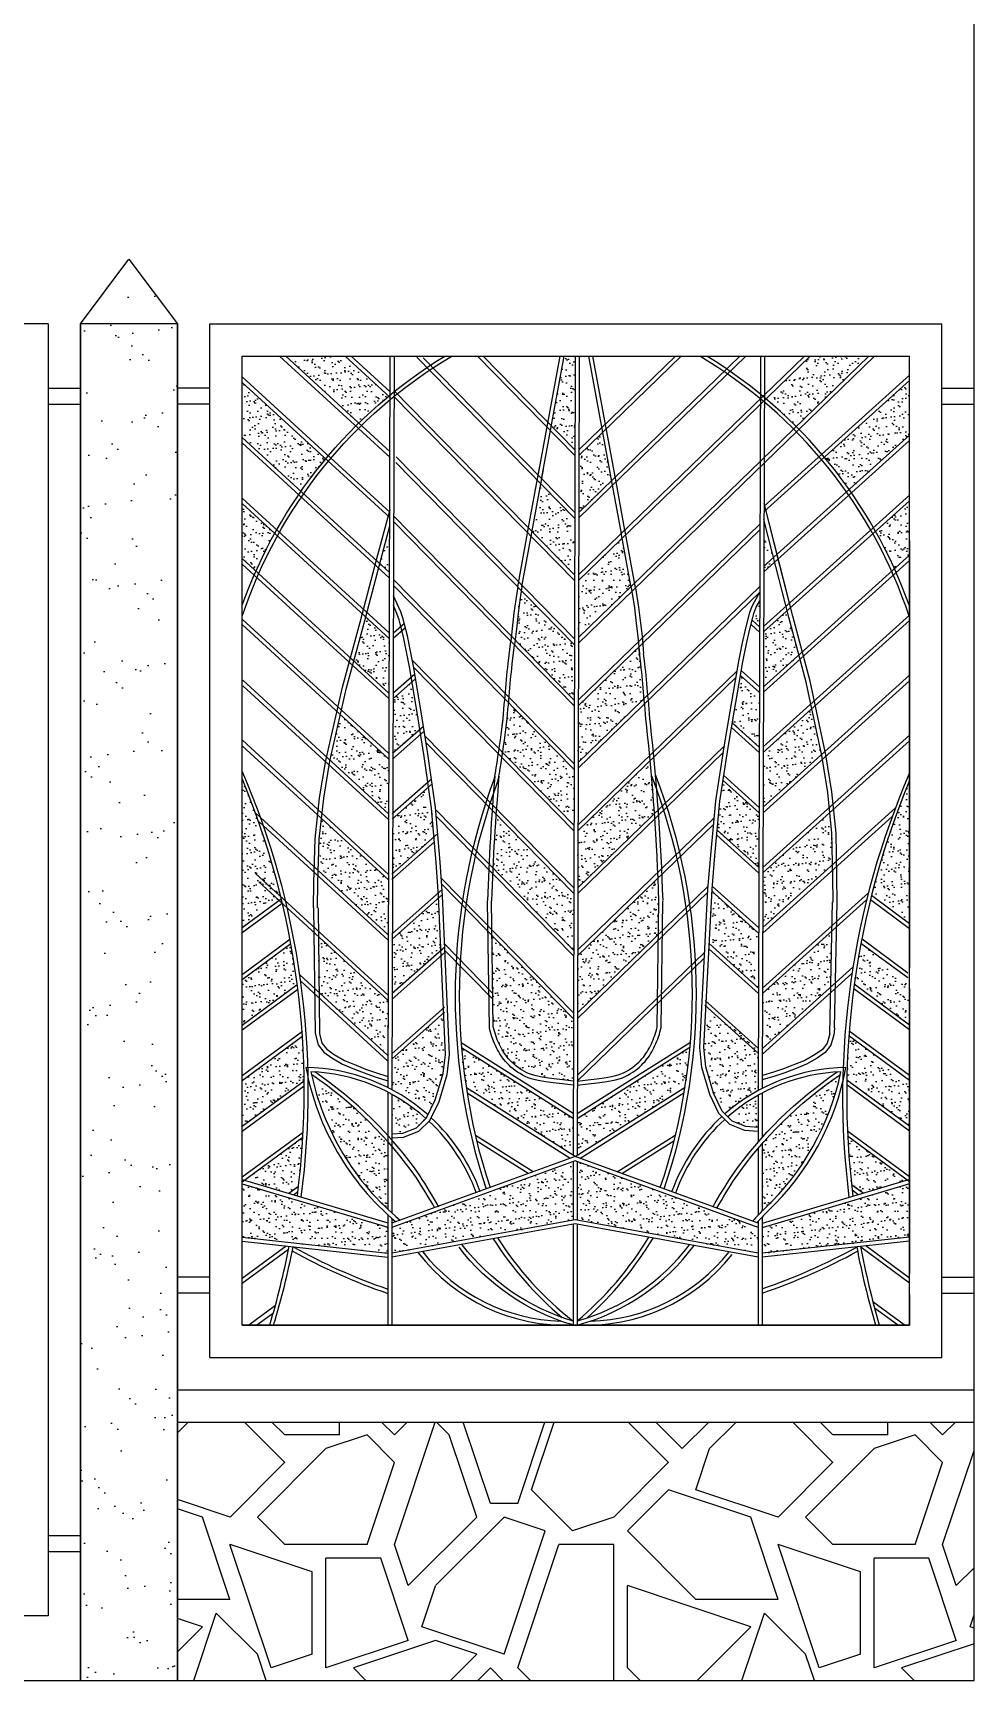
# Model space of a CAD drawing. Extents: x -6708 to 51378, y -17661 to 34250.
# Drawn here: x 31770 to 33227, y -11624 to -9072 of the extents above; entities that cross this region are included whole.
import ezdxf

# ---------------------------------------------------------------- set-up
doc = ezdxf.new("R2010")
doc.units = 0
doc.header["$LTSCALE"] = 5
doc.header["$MEASUREMENT"] = 0
doc.layers.get('0').update_dxf_attribs({"linetype": 'CONTINUOUS'})
for name, color, linetype in [('0-BCA', 33, 'CONTINUOUS'), ('0-HATCH', 8, 'CONTINUOUS'), ('0-TEXT', 7, 'CONTINUOUS'), ('4', 1, 'CONTINUOUS'), ('5', 5, 'CONTINUOUS')]:
    doc.layers.add(name, color=color, linetype=linetype)
pattern_1 = [(37.5, (0, -7085.172), (-0.6299336, 19.268238), [0, -15.2, 0, -17, 0, -16.25]), (7.5, (0, -7085.172), (17.697767, 28.22146), [0, -8.2, 0, -13.7, 0, -5.25]), (327.5, (-12.3, -7085.172), (31.141419, 0.0565905), [0, -5, 0, -18, 0, -23.5]), (317.5, (-12.3, -7085.172), (30.061266, 8.776756), [0, -2.5, 0, -11.8, 0, -13.5])]

msp = doc.modelspace()

# ---------------------------------------------------------------- hatches: boundary and pattern name
at = {"layer": '0-HATCH'}
h = msp.add_hatch(dxfattribs=at)
h.set_pattern_fill('AR-SAND', color=2, scale=50, style=0)
h.set_pattern_definition([(37.5, (5308.4, -7086.05), (-3.14967, 96.34119), [0, -76, 0, -85, 0, -81.25]), (7.5, (5308.4, -7086.05), (88.48884, 141.1073), [0, -41, 0, -68.5, 0, -26.25]), (327.5, (5246.9, -7086.05), (155.7071, 0.28295), [0, -25, 0, -90, 0, -117.5]), (317.5, (5246.9, -7086.05), (150.3063, 43.8838), [0, -12.5, 0, -59, 0, -67.5])])
h.paths.add_polyline_path([(31993.1, -9523.5), (31843.1, -9523.5), (31843.1, -11623.5), (31993.1, -11623.5)])
h.paths.add_polyline_path([(31918.1, -9423.5), (31843.1, -9523.5), (31993.1, -9523.5)])
h = msp.add_hatch(dxfattribs=at)
h.set_pattern_fill('GRAVEL', color=256, scale=600, angle=45, style=0)
h.set_pattern_definition([(45, (84.85, -7000.3), (6e-14, 848.528), [180, -420]), (45, (297, -6703.33), (6e-14, 848.528), [150, -450]), (45, (254.56, -6703.33), (6e-14, 848.528), [120, -480]), (45, (21.2, -6724.55), (6e-14, 848.528), [90, -90, 120, -300]), (45, (3e-14, -6703.33), (6e-14, 848.528), [120, -30, 150, -300]), (45, (-275.8, -6809.4), (6e-14, 848.528), [150, -450]), (45, (106.07, -6385.14), (6e-14, 848.528), [150, -450]), (135, (-84.85, -7000.3), (-848.528, 1e-13), [90, -510]), (135, (-339.4, -6618.5), (-848.528, 1e-13), [60, -540]), (135, (84.85, -7000.3), (-848.528, 1e-13), [90, -510]), (135, (-254.56, -6576.06), (-848.528, 1e-13), [30, -570]), (135, (-63.64, -6724.55), (-848.528, 1e-13), [90, -510]), (135, (127.3, -6830.6), (-848.528, 1e-13), [150, -450]), (135, (-127.3, -6491.2), (-848.528, 1e-13), [90, -510]), (135, (84.85, -6618.5), (-848.528, 1e-13), [120, -480]), (135, (106.07, -6597.27), (-848.528, 1e-13), [120, -480]), (135, (339.4, -6745.76), (-848.528, 1e-13), [60, -540]), (135, (339.4, -6618.5), (-848.528, 1e-13), [150, -450]), (90, (7e-15, -7000.3), (-424.264, 424.264), [254.558, -593.97]), (90, (21.2, -6936.7), (-424.264, 424.264), [127.279, -721.249]), (90, (-21.2, -6512.4), (-424.264, 424.264), [169.706, -678.823]), (90, (-42.43, -6491.2), (-424.264, 424.264), [127.279, -721.249]), (180, (-148.5, -6682.12), (-424.264, -424.264), [42.427, -806.102]), (180, (7e-15, -7000.3), (-424.264, -424.264), [84.853, -763.676]), (180, (3e-14, -6745.76), (-424.264, -424.264), [84.853, -763.676]), (180, (6e-14, -6533.63), (-424.264, -424.264), [84.853, -763.676]), (180, (42.43, -6321.5), (-424.264, -424.264), [127.279, -721.249]), (180, (63.64, -6342.7), (-424.264, -424.264), [84.853, -763.676]), (180, (6e-14, -6321.5), (-424.264, -424.264), [84.853, -763.676]), (180, (254.56, -6830.6), (-424.264, -424.264), [127.279, -721.249]), (71.56505, (127.28, -6448.78), (424.264, 424.264), [67.08, -1274.561]), (71.56505, (127.28, -6660.9), (424.264, 424.264), [67.08, -1274.561]), (71.56505, (-148.5, -6682.12), (424.264, 424.264), [134.16, -1207.481]), (71.56505, (-233.35, -6554.84), (424.264, 424.264), [134.16, -1207.481]), (71.56505, (-127.28, -6660.9), (424.264, 424.264), [134.16, -1207.481]), (71.56505, (42.43, -6321.5), (424.264, 424.264), [134.16, -1207.481]), (71.56505, (-148.5, -6936.68), (424.264, 424.264), [201.246, -1140.395]), (71.56505, (-169.7, -6915.47), (424.264, 424.264), [201.246, -1140.395]), (71.56505, (-339.4, -6745.76), (424.264, 424.264), [201.246, -1140.395]), (108.43495, (-106.07, -6554.84), (-424.264, 424.264), [67.08, -1274.561]), (108.43495, (106.07, -6385.14), (-424.264, 424.264), [67.08, -805.001, 134.16, -335.4]), (108.43495, (106.07, -6470), (-424.264, 424.264), [134.16, -1207.481]), (108.43495, (-190.92, -6682.12), (-424.264, 424.264), [134.16, -1207.481]), (108.43495, (-212.13, -6703.33), (-424.264, 424.264), [134.16, -1207.481]), (108.43495, (-106.07, -6512.42), (-424.264, 424.264), [201.246, -1140.395]), (161.56505, (-106.07, -6724.55), (-424.264, 424.264), [67.08, -1274.561]), (161.56505, (212.13, -6491.2), (-424.264, 424.264), [67.08, -1274.561]), (161.56505, (254.56, -6703.33), (-424.264, 424.264), [134.16, -1207.481]), (161.56505, (212.13, -6703.33), (-424.264, 424.264), [134.16, -1207.481]), (161.56505, (-42.43, -6363.92), (-424.264, 424.264), [134.16, -1207.481]), (161.56505, (-169.7, -6915.47), (-424.264, 424.264), [134.16, -1207.481]), (161.56505, (212.13, -6873.04), (-424.264, 424.264), [201.246, -1140.395]), (198.43495, (106.07, -6470), (-424.264, -424.264), [134.16, -1207.481]), (198.43495, (148.5, -6470), (-424.264, -424.264), [134.16, -1207.481]), (198.43495, (42.43, -7000.32), (-424.264, -424.264), [67.08, -1274.561]), (198.43495, (3e-14, -6703.33), (-424.264, -424.264), [67.08, -1274.561]), (198.43495, (-42.43, -6491.2), (-424.264, -424.264), [67.08, -1274.561])])
h.paths.add_polyline_path([(33226.5, -11222.6), (31993.4, -11222.6), (31993.4, -11622.6), (33226.5, -11622.6)])
at = {"layer": '0-TEXT'}
h = msp.add_hatch(dxfattribs=at)
h.set_pattern_fill('AR-SAND', color=11, scale=10, style=0)
h.set_pattern_definition(pattern_1)
h.paths.add_polyline_path([(32253.3, -9572.6), (32161, -9572.6), (32274, -9676.3, -0.021033), (32320.6, -9634.4)])
h = msp.add_hatch(dxfattribs=at)
h.set_pattern_fill('AR-SAND', color=11, scale=10, style=0)
h.set_pattern_definition(pattern_1)
h.paths.add_polyline_path([(32609, -9572.6), (32592.1, -9572.6), (32572.3, -9680.5), (32608.6, -9717.5)])
h = msp.add_hatch(dxfattribs=at)
h.set_pattern_fill('AR-SAND', color=11, scale=10, style=0)
h.set_pattern_definition(pattern_1)
h.paths.add_polyline_path([(32904.5, -9638.8, -0.021223), (32951.1, -9681.6), (33063.6, -9572.6), (32972.9, -9572.6)])
h = msp.add_hatch(dxfattribs=at)
h.set_pattern_fill('AR-SAND', color=11, scale=10, style=0)
h.set_pattern_definition(pattern_1)
h.paths.add_polyline_path([(32184.7, -9781.9, -0.021152), (32222.9, -9731.8), (32093.7, -9613.2), (32093.7, -9698.4)])
h = msp.add_hatch(dxfattribs=at)
h.set_pattern_fill('AR-SAND', color=11, scale=10, style=0)
h.set_pattern_definition(pattern_1)
h.paths.add_polyline_path([(32994.7, -9729.1, -0.021128), (33033.2, -9779), (33126.5, -9694.9), (33126.5, -9610.4)])
h = msp.add_hatch(dxfattribs=at)
h.set_pattern_fill('AR-SAND', color=11, scale=10, style=0)
h.set_pattern_definition(pattern_1)
h.paths.add_polyline_path([(32651.9, -9690.4), (32614.8, -9726.3), (32614.6, -9814.4), (32665.6, -9765)])
h = msp.add_hatch(dxfattribs=at)
h.set_pattern_fill('AR-SAND', color=11, scale=10, style=0)
h.set_pattern_definition(pattern_1)
h.paths.add_polyline_path([(32555.9, -9769.8), (32542.2, -9844), (32608.1, -9911.2), (32608.3, -9823.3)])
h = msp.add_hatch(dxfattribs=at)
h.set_pattern_fill('AR-SAND', color=11, scale=10, style=0)
h.set_pattern_definition(pattern_1)
h.paths.add_polyline_path([(33126.5, -9858.4), (33126.5, -9796.4), (33074, -9843.6, -0.021829), (33103.4, -9901.7), (33126.5, -9880.8)])
h = msp.add_hatch(dxfattribs=at)
h.set_pattern_fill('AR-SAND', color=11, scale=10, style=0)
h.set_pattern_definition(pattern_1)
h.paths.add_polyline_path([(32144, -9846.9), (32093.7, -9800.7), (32093.7, -9885.9), (32114.9, -9905.3, -0.021915)])
h = msp.add_hatch(dxfattribs=at)
h.set_pattern_fill('AR-SAND', color=11, scale=10, style=0)
h.set_pattern_definition(pattern_1)
h.paths.add_polyline_path([(32321.7, -9838.1), (32321.5, -9907.3), (32306.8, -9893.9), (32308.4, -9887.7)])
h = msp.add_hatch(dxfattribs=at)
h.set_pattern_fill('AR-SAND', color=11, scale=10, style=0)
h.set_pattern_definition(pattern_1)
h.paths.add_polyline_path([(32901.1, -9904.6), (32918.3, -9891.1), (32904.3, -9836.8), (32901.3, -9839.2)])
h = msp.add_hatch(dxfattribs=at)
h.set_pattern_fill('AR-SAND', color=11, scale=10, style=0)
h.set_pattern_definition(pattern_1)
h.paths.add_polyline_path([(32695.7, -9929), (32682, -9854.4), (32614.4, -9920), (32614.1, -10008.1)])
h = msp.add_hatch(dxfattribs=at)
h.set_pattern_fill('AR-SAND', color=11, scale=10, style=0)
h.set_pattern_definition(pattern_1)
h.paths.add_polyline_path([(32525.5, -9934.9), (32523.2, -9947.6), (32522.5, -9951.9), (32522, -9956.6), (32521.5, -9961.4), (32521, -9966.2), (32520.6, -9970.8), (32520.3, -9974.9), (32520.1, -9978.5), (32519.9, -9981.3), (32519.7, -9983.5), (32519.5, -9985.4), (32519.4, -9987.1), (32519.2, -9988.8), (32518.9, -9990.8), (32518.6, -9993.2), (32518.2, -9996.3), (32517.7, -10000.3), (32517, -10005.1), (32516.4, -10010.5), (32516.2, -10011.7), (32607.6, -10104.9), (32607.8, -10018.9)])
h = msp.add_hatch(dxfattribs=at)
h.set_pattern_fill('AR-SAND', color=11, scale=10, style=0)
h.set_pattern_definition(pattern_1)
h.paths.add_polyline_path([(32894.7, -9951.2), (32889.1, -9961.1), (32885.5, -9970.8), (32884, -9977.2), (32883, -9981.1), (32894.6, -9991.5)])
h = msp.add_hatch(dxfattribs=at)
h.set_pattern_fill('AR-SAND', color=11, scale=10, style=0)
h.set_pattern_definition(pattern_1)
h.paths.add_polyline_path([(32955.5, -10034.9), (32940, -9976.5), (32937.5, -9966.6), (32900.8, -9999.6), (32900.6, -10084.3)])
h = msp.add_hatch(dxfattribs=at)
h.set_pattern_fill('AR-SAND', color=11, scale=10, style=0)
h.set_pattern_definition(pattern_1)
h.paths.add_polyline_path([(32321.2, -10009.3), (32285, -9976.2), (32282.4, -9986), (32266.4, -10044.3), (32320.9, -10094.3)])
h = msp.add_hatch(dxfattribs=at)
h.set_pattern_fill('AR-SAND', color=11, scale=10, style=0)
h.set_pattern_definition(pattern_1)
h.paths.add_polyline_path([(32715.9, -10102.7), (32715.6, -10099.1), (32715.1, -10092.6), (32714.5, -10086.3), (32713.9, -10080.1), (32713.3, -10073.9), (32712.7, -10067.8), (32712.1, -10061.6), (32711.4, -10055.4), (32710.7, -10049.1), (32707.6, -10022.8), (32613.9, -10113.7), (32613.6, -10201.8)])
h = msp.add_hatch(dxfattribs=at)
h.set_pattern_fill('AR-SAND', color=11, scale=10, style=0)
h.set_pattern_definition(pattern_1)
h.paths.add_polyline_path([(32366, -10133.8), (32356.5, -10077.1), (32327.1, -10103), (32326.9, -10187.5), (32368.6, -10150.6)])
h = msp.add_hatch(dxfattribs=at)
h.set_pattern_fill('AR-SAND', color=11, scale=10, style=0)
h.set_pattern_definition(pattern_1)
h.paths.add_polyline_path([(32894.3, -10093.2), (32865.1, -10066.9), (32855.1, -10123.5), (32852.3, -10140.4), (32894.1, -10178)])
h = msp.add_hatch(dxfattribs=at)
h.set_pattern_fill('AR-SAND', color=11, scale=10, style=0)
h.set_pattern_definition(pattern_1)
h.paths.add_polyline_path([(32320.4, -10281.3), (32320.6, -10196.3), (32245.6, -10127.5), (32229.7, -10198.1)])
h = msp.add_hatch(dxfattribs=at)
h.set_pattern_fill('AR-SAND', color=11, scale=10, style=0)
h.set_pattern_definition(pattern_1)
h.paths.add_polyline_path([(32607.1, -10298.6), (32607.4, -10212.7), (32505.9, -10109.3), (32505.7, -10112.6), (32505.1, -10119.6), (32504.4, -10126.9), (32503.7, -10134.5), (32501.9, -10150.5), (32500.8, -10159), (32499.6, -10167.7), (32498.4, -10176.5), (32496.9, -10186.2)])
h = msp.add_hatch(dxfattribs=at)
h.set_pattern_fill('AR-SAND', color=11, scale=10, style=0)
h.set_pattern_definition(pattern_1)
h.paths.add_polyline_path([(32990.8, -10189.1), (32975.5, -10118.3), (32900.3, -10186.1), (32900, -10270.8)])
h = msp.add_hatch(dxfattribs=at)
h.set_pattern_fill('AR-SAND', color=11, scale=10, style=0)
h.set_pattern_definition(pattern_1)
h.paths.add_polyline_path([(32731.8, -10280.5, 0.005592), (32725.2, -10199), (32613.4, -10307.4), (32613.2, -10395.5)])
h = msp.add_hatch(dxfattribs=at)
h.set_pattern_fill('AR-SAND', color=11, scale=10, style=0)
h.set_pattern_definition(pattern_1)
h.paths.add_polyline_path([(32093.7, -10457.2), (32154.2, -10412.6, 0.03876), (32093.7, -10226.6)])
h = msp.add_hatch(dxfattribs=at)
h.set_pattern_fill('AR-SAND', color=11, scale=10, style=0)
h.set_pattern_definition(pattern_1)
h.paths.add_polyline_path([(32893.8, -10279.7), (32838.1, -10229.5), (32833.1, -10261.7), (32829, -10306.3), (32893.5, -10364.4)])
h = msp.add_hatch(dxfattribs=at)
h.set_pattern_fill('AR-SAND', color=11, scale=10, style=0)
h.set_pattern_definition(pattern_1)
h.paths.add_polyline_path([(33126.8, -10229.5, 0.036942), (33067.8, -10407.6), (33126.8, -10451.2)])
h = msp.add_hatch(dxfattribs=at)
h.set_pattern_fill('AR-SAND', color=11, scale=10, style=0)
h.set_pattern_definition(pattern_1)
h.paths.add_polyline_path([(32326.6, -10288.9), (32326.4, -10373.4), (32390.5, -10316.8), (32386.8, -10272.1), (32382.1, -10239.9)])
h = msp.add_hatch(dxfattribs=at)
h.set_pattern_fill('AR-SAND', color=11, scale=10, style=0)
h.set_pattern_definition(pattern_1)
h.paths.add_polyline_path([(32899.8, -10372.5), (32899.5, -10457.2), (33007.6, -10359.9), (33006.6, -10311.2), (33003.3, -10279.2)])
h = msp.add_hatch(dxfattribs=at)
h.set_pattern_fill('AR-SAND', color=11, scale=10, style=0)
h.set_pattern_definition(pattern_1)
h.paths.add_polyline_path([(32216.3, -10288.2), (32212.8, -10320.1), (32211.4, -10368.8), (32319.8, -10468.3), (32320.1, -10383.3)])
h = msp.add_hatch(dxfattribs=at)
h.set_pattern_fill('AR-SAND', color=11, scale=10, style=0)
h.set_pattern_definition(pattern_1)
h.paths.add_polyline_path([(32606.9, -10404.4), (32486.5, -10281.6, 0.005702), (32481.7, -10364.8), (32606.7, -10492.3)])
h = msp.add_hatch(dxfattribs=at)
h.set_pattern_fill('AR-SAND', color=11, scale=10, style=0)
h.set_pattern_definition(pattern_1)
h.paths.add_polyline_path([(32738.1, -10467.7), (32738.8, -10415.7, 0.002419), (32737.5, -10380.3), (32612.9, -10501), (32612.7, -10589.2)])
h = msp.add_hatch(dxfattribs=at)
h.set_pattern_fill('AR-SAND', color=11, scale=10, style=0)
h.set_pattern_definition(pattern_1)
h.paths.add_polyline_path([(32893.2, -10466.1), (32820.8, -10400.9), (32816.6, -10482), (32893, -10550.8)])
h = msp.add_hatch(dxfattribs=at)
h.set_pattern_fill('AR-SAND', color=11, scale=10, style=0)
h.set_pattern_definition(pattern_1)
h.paths.add_polyline_path([(32401.2, -10492.6), (32397.7, -10411.5), (32326.1, -10474.8), (32325.8, -10559.3)])
h = msp.add_hatch(dxfattribs=at)
h.set_pattern_fill('AR-SAND', color=11, scale=10, style=0)
h.set_pattern_definition(pattern_1)
h.paths.add_polyline_path([(32178.9, -10545.2, 0.012683), (32168.9, -10481.9), (32093.7, -10537.3), (32093.7, -10608)])
h = msp.add_hatch(dxfattribs=at)
h.set_pattern_fill('AR-SAND', color=11, scale=10, style=0)
h.set_pattern_definition(pattern_1)
h.paths.add_polyline_path([(32319.3, -10655.3), (32319.6, -10570.3), (32211.6, -10471.3), (32212.4, -10557.2)])
h = msp.add_hatch(dxfattribs=at)
h.set_pattern_fill('AR-SAND', color=11, scale=10, style=0)
h.set_pattern_definition(pattern_1)
h.paths.add_polyline_path([(32482.4, -10610.6), (32483.2, -10614), (32484, -10617.4), (32485, -10620.8), (32486.1, -10624.2), (32487.3, -10627.5), (32488.6, -10630.8), (32490, -10634.1), (32491.5, -10637.3), (32493, -10640.4), (32494.6, -10643.5), (32496.2, -10646.5), (32497.9, -10649.3), (32499.7, -10652.2), (32501.7, -10654.9), (32503.8, -10657.7), (32506, -10660.3), (32508.4, -10663), (32511, -10665.7), (32513.9, -10668.3), (32516.9, -10670.8), (32520.1, -10673.3), (32523.4, -10675.7), (32526.9, -10677.9), (32530.6, -10680), (32534.4, -10681.9), (32538.4, -10683.6), (32543, -10685.2), (32548.5, -10686.7), (32555.6, -10688.2), (32564.6, -10689.8), (32575.9, -10691.4), (32589.9, -10693.1), (32606.1, -10694.8), (32606.4, -10598.1), (32480.4, -10469.6)])
h = msp.add_hatch(dxfattribs=at)
h.set_pattern_fill('AR-SAND', color=11, scale=10, style=0)
h.set_pattern_definition(pattern_1)
h.paths.add_polyline_path([(32899.2, -10559.4), (32899, -10644.6), (33004.8, -10549.3), (33006.4, -10462.9)])
h = msp.add_hatch(dxfattribs=at)
h.set_pattern_fill('AR-SAND', color=11, scale=10, style=0)
h.set_pattern_definition(pattern_1)
h.paths.add_polyline_path([(33126.8, -10551.3), (33124.3, -10551.3), (33124.3, -10535.5), (33051.5, -10481.8, 0.012565), (33041.2, -10544.9), (33126.8, -10608)])
h = msp.add_hatch(dxfattribs=at)
h.set_pattern_fill('AR-SAND', color=11, scale=10, style=0)
h.set_pattern_definition(pattern_1)
h.paths.add_polyline_path([(32892.5, -10709.5), (32892.7, -10642.7), (32810, -10577.5), (32808.2, -10642.8), (32811.2, -10672.6), (32823.3, -10713.4), (32836.6, -10741.4), (32840.8, -10745.6, -0.054369)])
h.paths.add_polyline_path([(32845.2, -10750.1), (32852, -10756.8), (32873.1, -10765.2), (32892.5, -10766.5), (32892.5, -10716.7, 0.050971)])
h = msp.add_hatch(dxfattribs=at)
h.set_pattern_fill('AR-SAND', color=11, scale=10, style=0)
h.set_pattern_definition(pattern_1)
h.paths.add_polyline_path([(32408.2, -10653.4), (32405.4, -10589.6), (32325.6, -10660.2), (32325.4, -10708.1, -0.058666), (32381.3, -10747), (32392.5, -10723.9), (32405, -10683.2)])
h.paths.add_polyline_path([(32325.4, -10715.3), (32325.4, -10776.3), (32342.2, -10775.3), (32363.4, -10767.1), (32378.2, -10752.6, 0.056921)])
h = msp.add_hatch(dxfattribs=at)
h.set_pattern_fill('AR-SAND', color=11, scale=10, style=0)
h.set_pattern_definition(pattern_1)
h.paths.add_polyline_path([(32093.7, -10694.1), (32093.7, -10764.8), (32189.5, -10694.2, 0.013596), (32186.8, -10625.5)])
h = msp.add_hatch(dxfattribs=at)
h.set_pattern_fill('AR-SAND', color=11, scale=10, style=0)
h.set_pattern_definition(pattern_1)
h.paths.add_polyline_path([(33126.8, -10764.8), (33126.8, -10694.1), (33032.8, -10624.8, 0.013446), (33029.6, -10693.2)])
h = msp.add_hatch(dxfattribs=at)
h.set_pattern_fill('AR-SAND', color=11, scale=10, style=0)
h.set_pattern_definition(pattern_1)
h.paths.add_polyline_path([(32433.1, -10643.4, 0.016342), (32440.4, -10705.2), (32605.9, -10809.7), (32606, -10752.5)])
h = msp.add_hatch(dxfattribs=at)
h.set_pattern_fill('AR-SAND', color=11, scale=10, style=0)
h.set_pattern_definition(pattern_1)
h.paths.add_polyline_path([(32779.2, -10704.2, 0.01678), (32786.8, -10642.2), (32612.3, -10752.4), (32612.1, -10809.7)])
h = msp.add_hatch(dxfattribs=at)
h.set_pattern_fill('AR-SAND', color=11, scale=10, style=0)
h.set_pattern_definition(pattern_1)
h.paths.add_polyline_path([(32200.9, -10684.8, -0.054176), (32321.7, -10790), (32321.7, -10896.5, -0.15111)])
h = msp.add_hatch(dxfattribs=at)
h.set_pattern_fill('AR-SAND', color=11, scale=10, style=0)
h.set_pattern_definition(pattern_1)
h.paths.add_polyline_path([(33019.6, -10684.8, 0.054176), (32898.8, -10790), (32898.8, -10896.5, 0.15111)])
h = msp.add_hatch(dxfattribs=at)
h.set_pattern_fill('AR-SAND', color=11, scale=10, style=0)
h.set_pattern_definition(pattern_1)
h.paths.add_polyline_path([(32097.6, -10848.1), (32165.8, -10868.5), (32181, -10857.3, 0.014999), (32187.6, -10781.8)])
h = msp.add_hatch(dxfattribs=at)
h.set_pattern_fill('AR-SAND', color=11, scale=10, style=0)
h.set_pattern_definition(pattern_1)
h.paths.add_polyline_path([(33030.9, -10780.3, 0.014794), (33036.8, -10855.3), (33054.7, -10868.5), (33123, -10848.1)])
h = msp.add_hatch(dxfattribs=at)
h.set_pattern_fill('AR-SAND', color=11, scale=10, style=0)
h.set_pattern_definition(pattern_1)
h.paths.add_polyline_path([(32325.4, -10921.4), (32325.4, -10961.1), (32605.9, -10910.1), (32605.9, -10819.4)])
h = msp.add_hatch(dxfattribs=at)
h.set_pattern_fill('AR-SAND', color=11, scale=10, style=0)
h.set_pattern_definition(pattern_1)
h.paths.add_polyline_path([(32612.2, -10819.5), (32612.2, -10910.2), (32892.5, -10961.1), (32892.5, -10921.4)])
h = msp.add_hatch(dxfattribs=at)
h.set_pattern_fill('AR-SAND', color=11, scale=10, style=0)
h.set_pattern_definition(pattern_1)
h.paths.add_polyline_path([(32093.7, -10853.6), (32093.7, -10936.4), (32319.2, -10961.1), (32319.2, -10920.9)])
h = msp.add_hatch(dxfattribs=at)
h.set_pattern_fill('AR-SAND', color=11, scale=10, style=0)
h.set_pattern_definition(pattern_1)
h.paths.add_polyline_path([(32898.8, -10921.7), (32898.8, -10961.4), (33126.8, -10936.4), (33126.8, -10853.6)])

# ---------------------------------------------------------------- linework, layer by layer
at = {"color": 3}
for p, q in [((31793.4, -9622, 0), (31843.4, -9622, 0)), ((32043.4, -9622, 0), (31993.4, -9622, 0)), ((33176.5, -9622, 0), (33226.5, -9622, 0)), ((31793.4, -9647, 0), (31843.4, -9647, 0)), ((32043.4, -9647, 0), (31993.4, -9647, 0)), ((33176.5, -9647, 0), (33226.5, -9647, 0)), ((32043.4, -10998.2, 0), (31993.4, -10998.2, 0)), ((33176.5, -10998.2, 0), (33226.5, -10998.2, 0)), ((32043.4, -11023.2, 0), (31993.4, -11023.2, 0)), ((33176.5, -11023.2, 0), (33226.5, -11023.2, 0)), ((31793.4, -11398.2, 0), (31843.4, -11398.2, 0)), ((31793.4, -11423.2, 0), (31843.4, -11423.2, 0))]:
    msp.add_line(p, q, dxfattribs=at)
at = {"layer": '0-BCA', "color": 5}
for p, q in [((33226.5, -11622.6), (33226.5, -7796.3)), ((31993.4, -11172.6), (33226.5, -11172.6)), ((26053.9, -11622.6), (33226.5, -11622.6))]:
    msp.add_line(p, q, dxfattribs=at)
at = {"layer": '0-BCA', "color": 3}
for p, q in [((31793.4, -9522.6), (31433.7, -9522.6)), ((31793.4, -9522.6, 0), (31793.4, -11522.6, 0)), ((32043.4, -9522.6, 0), (33176.5, -9522.6, 0)), ((32043.4, -11122.6, 0), (32043.4, -9522.6, 0)), ((33176.5, -11122.6), (33176.5, -9522.6)), ((31793.4, -9572.6, 0), (31793.4, -11472.6, 0)), ((32093.4, -11072.6), (32093.4, -9572.6, 0)), ((32093.4, -9572.6, 0), (33126.5, -9572.6, 0)), ((33126.5, -11072.6), (33126.5, -9572.6)), ((33126.5, -9858.4), (33126.5, -10046.8)), ((33126.8, -9858.1), (33126.8, -10078)), ((33126.5, -10078.3), (33126.5, -10520)), ((33126.5, -10551.6), (33126.5, -10993.3)), ((33126.5, -11024.9), (33126.5, -11072.6)), ((33126.5, -11072.6), (32093.4, -11072.6)), ((32093.4, -11072.6), (33126.5, -11072.6)), ((32043.4, -11122.6), (33176.5, -11122.6)), ((31993.4, -11222.6), (33226.5, -11222.6)), ((31793.4, -11522.6), (31383.7, -11522.6))]:
    msp.add_line(p, q, dxfattribs=at)
at = {"layer": '0-BCA'}
for p, q in [((31843.4, -9522.6, 0), (31843.4, -11622.6, 0)), ((31993.4, -9522.6, 0), (31843.4, -9522.6, 0)), ((31993.4, -11622.6, 0), (31993.4, -9522.6, 0))]:
    msp.add_line(p, q, dxfattribs=at)
at = {"layer": '0-BCA', "elevation": 0}
msp.add_lwpolyline([(31843.4, -11622.6), (31843.4, -9522.6), (31918.4, -9422.6), (31993.4, -9522.6), (31993.4, -11622.6)], dxfattribs=at)
at = {"layer": '4'}
for p, q in [((32151.6, -9572.6), (32322.5, -9729.3)), ((32161, -9572.6), (32322.5, -9720.8)), ((32253.3, -9572.6), (32322.2, -9635.9)), ((32262.6, -9572.6), (32322.3, -9627.3)), ((32262.6, -9572.6), (32322.8, -9627.8)), ((32322.4, -9572.6), (32319.2, -10704.9)), ((32328.7, -9572.6), (32325.4, -10708.1)), ((32608.3, -9823.3), (32363.9, -9574)), ((32608.4, -9814.4), (32374, -9575.4)), ((32608.6, -9726.5), (32457.7, -9572.6)), ((32608.6, -9717.5), (32466.5, -9572.6)), ((32609, -9572.6), (32605.9, -10809.7)), ((32615.2, -9572.6), (32612.1, -10809.7)), ((32614.1, -10008.1), (33063.6, -9572.6)), ((32614.1, -10016.8), (33072.6, -9572.6)), ((32614.4, -9920), (32972.9, -9572.6)), ((32614.4, -9911.2), (32963.9, -9572.6)), ((32614.6, -9814.4), (32864.2, -9572.6)), ((32614.6, -9823.1), (32873.1, -9572.6)), ((32614.8, -9726.3), (32773.4, -9572.6)), ((32614.9, -9717.5), (32764.4, -9572.6)), ((32895.8, -9572.6), (32892.5, -10709.5)), ((32902, -9572.6), (32898.8, -10706.2)), ((32093.7, -9604.7), (32322.5, -9814.6)), ((32093.7, -9613.2), (32322.5, -9823.1)), ((33126.5, -9601.9), (32901.4, -9804.7)), ((33126.5, -9610.4), (32901.4, -9813.2)), ((32608.1, -9911.2), (32328.5, -9626)), ((32607.9, -9919.9), (32328.5, -9634.9)), ((32093.7, -9698.4), (32321.5, -9907.3)), ((32093.7, -9707), (32321.4, -9915.8)), ((33126.5, -9694.9), (32901.1, -9897.9)), ((33126.5, -9703.4), (32901.1, -9906.4)), ((32607.8, -10018.9), (32331.6, -9737.2)), ((32607.9, -10010), (32331.8, -9728.4)), ((32093.7, -9792.2), (32321.4, -10001)), ((33126.5, -9787.9), (32900.8, -9991.1)), ((33126.5, -9796.4), (32900.8, -9999.6)), ((32093.7, -9800.7), (32321.4, -10009.5)), ((32607.6, -10104.9), (32328, -9819.7)), ((32940.5, -9952.5), (32901.4, -9800.2)), ((32607.6, -10113.8), (32327.9, -9828.6)), ((32613.9, -10104.9), (32895, -9832.5)), ((32613.9, -10113.7), (32895, -9841.3)), ((32093.7, -9885.9), (32320.8, -10094.2)), ((32093.7, -9894.5), (32320.8, -10102.7)), ((33126.8, -9880.6), (32900.6, -10084.3)), ((33126.8, -9889.1), (32900.6, -10092.9)), ((32607.4, -10203.8), (32327.7, -9918.5)), ((32607.4, -10212.7), (32327.7, -9927.5)), ((32613.6, -10201.8), (32894.8, -9929.4)), ((32613.6, -10210.5), (32894.7, -9938.1)), ((33126.8, -9973.5), (32900.3, -10177.6)), ((32093.7, -9979.6), (32320.3, -10187.4)), ((32093.7, -9988.2), (32320.2, -10196)), ((32346.4, -9993.3), (32327.6, -10009.9)), ((32346.4, -9993.3), (32327.6, -10009.9)), ((32344.7, -9986.4), (32327.7, -10001.5)), ((32344.7, -9986.4), (32327.7, -10001.5)), ((32881.3, -9988), (32894.6, -10000)), ((32881.3, -9988), (32894.6, -10000)), ((32883, -9981.1), (32894.6, -9991.5)), ((32883, -9981.1), (32894.6, -9991.5)), ((33126.8, -9982), (32900.3, -10186.1)), ((32607.1, -10298.6), (32357.1, -10043.6)), ((32094.8, -10074.4), (32320.4, -10281.3)), ((32362.1, -10072.1), (32327, -10103.1)), ((32360.9, -10064.8), (32327.1, -10094.7)), ((32607.1, -10307.5), (32359.2, -10054.7)), ((32613.4, -10298.6), (32859.9, -10059.8)), ((32613.4, -10307.4), (32858, -10070.3)), ((32865.1, -10066.9), (32894.3, -10093.2)), ((32866.4, -10059.6), (32894.3, -10084.7)), ((33126.8, -10066.5), (32900, -10270.8)), ((33126.8, -10075), (32900, -10279.3)), ((32094.7, -10082.9), (32320.4, -10289.8)), ((32374.2, -10145.7), (32326.5, -10187.9)), ((32375.4, -10153.1), (32326.5, -10196.4)), ((32851.1, -10147.7), (32894, -10186.4)), ((32852.3, -10140.4), (32894.1, -10178)), ((32093.8, -10175.8), (32320.1, -10383.3)), ((32093.9, -10167.3), (32320.1, -10374.8)), ((32606.9, -10395.5), (32376.6, -10160.6)), ((32606.9, -10404.4), (32378.2, -10171.2)), ((32613.2, -10395.5), (32840.1, -10175.6)), ((33126.8, -10159.5), (32899.8, -10364)), ((33126.8, -10168), (32899.8, -10372.5)), ((32613.1, -10404.2), (32838.4, -10186)), ((32386.6, -10227.4), (32326, -10281.1)), ((32838.1, -10229.5), (32893.8, -10279.7)), ((32839.2, -10222), (32893.8, -10271.2)), ((32387.7, -10234.9), (32325.9, -10289.6)), ((32115.1, -10280.5), (32319.8, -10468.3)), ((32606.7, -10492.3), (32393.3, -10274.8)), ((33104.6, -10272.5), (32899.5, -10457.2)), ((32119.7, -10293.3), (32319.8, -10476.8)), ((32606.5, -10501), (32394.1, -10284.5)), ((32612.9, -10492.3), (32824.4, -10287.5)), ((32612.9, -10501), (32823.5, -10297)), ((32829, -10306.3), (32893.5, -10364.4)), ((33099.9, -10285.3), (32899.5, -10465.7)), ((32391.1, -10324.6), (32325.3, -10382.8)), ((32396.4, -10311.5), (32325.4, -10374.3)), ((32828.3, -10314.1), (32893.5, -10372.9)), ((32828.3, -10314.1), (32893.5, -10372.9)), ((32114.5, -10373.7), (32319.6, -10561.8)), ((32606.4, -10589.2), (32401.9, -10380.6)), ((32119.2, -10386.5), (32319.6, -10570.3)), ((32403.2, -10398.2), (32326.1, -10466.4)), ((32403.8, -10406.1), (32326.1, -10474.8)), ((32606.2, -10597.9), (32402.6, -10390.2)), ((32612.6, -10597.9), (32814.5, -10402.4)), ((32612.7, -10589.2), (32815.1, -10393.1)), ((32820.8, -10400.9), (32893.2, -10466.1)), ((32821.4, -10392.9), (32893.3, -10457.6)), ((33063.1, -10403.3), (32899.2, -10550.9)), ((33126.8, -10451.2), (33067.8, -10407.6)), ((32093.7, -10457.2), (32154.2, -10412.6)), ((32093.7, -10465), (32155.8, -10419.2)), ((33060.3, -10414.4), (32899.2, -10559.4)), ((33003.5, -10621.6), (33007.3, -10417.5)), ((33010.3, -10612.3), (33014.5, -10417.7)), ((33126.8, -10458.9), (33066.1, -10414.2)), ((32093.7, -10529.6), (32167.4, -10475.2)), ((32093.7, -10537.3), (32168.9, -10481.9)), ((32481.7, -10559.1), (32407.1, -10483.1)), ((32816.6, -10482), (32893, -10550.8)), ((33124, -10535.2), (33051.1, -10481.6)), ((33124, -10527.5), (33053.1, -10475.2)), ((32407.3, -10487.3), (32325.8, -10559.3)), ((32407.7, -10495.4), (32325.8, -10567.8)), ((32481.8, -10568.2), (32407.6, -10492.5)), ((32612.4, -10686), (32809.6, -10495)), ((32612.4, -10694.8), (32809.1, -10504.2)), ((32816.2, -10490.2), (32893, -10559.3)), ((32182.9, -10530.1), (32319.3, -10655.3)), ((33039, -10518.5), (32899, -10644.6)), ((33037.5, -10528.4), (32899, -10653.2)), ((32093.7, -10608), (32178.9, -10545.2)), ((32093.7, -10615.7), (32179.8, -10552.3)), ((32184.3, -10540), (32319.3, -10663.8)), ((33126.8, -10615.7), (33040.2, -10551.9)), ((33126.8, -10608), (33041.2, -10544.9)), ((32406.8, -10580.4), (32325.6, -10652.3)), ((32810, -10577.5), (32892.7, -10652)), ((32810.2, -10569.8), (32892.7, -10644.1)), ((32407, -10588.2), (32325.6, -10660.2)), ((32093.7, -10686.4), (32187.2, -10617.5)), ((32093.7, -10694.1), (32187.7, -10624.8)), ((32605.9, -10745.1), (32432.7, -10635.8)), ((32612.1, -10745.1), (32787.4, -10634.4)), ((33126.8, -10694.1), (33032.8, -10624.8)), ((33126.8, -10686.4), (33033.3, -10617.5)), ((32605.9, -10752.5), (32433.3, -10643.5)), ((32612.1, -10752.5), (32786.8, -10642.2)), ((32093.7, -10764.8), (32189.5, -10694.2)), ((32093.7, -10772.5), (32189.6, -10701.9)), ((32319.2, -10711.9), (32319.2, -10780.9)), ((32609, -10811.7), (32440.7, -10705.4)), ((32601.6, -10814.4), (32442, -10713.5)), ((32606, -10694.8), (32606, -10694.8)), ((32609, -10811.7), (32779.2, -10704.2)), ((32616.3, -10814.4), (32777.2, -10712.8)), ((32898.8, -10713.3), (32898.8, -10781.9)), ((33126.8, -10772.5), (33029.5, -10700.8)), ((33126.8, -10764.8), (33029.6, -10693.2)), ((32325.4, -10715.3), (32325.4, -10787.6)), ((32892.5, -10716.7), (32892.5, -10789)), ((32093.7, -10843.2), (32188, -10773.7)), ((32093.7, -10850.9), (32187.6, -10781.8)), ((32319.2, -10774.8), (32319.2, -10893.3)), ((32325.4, -10780.8), (32325.4, -10899.1)), ((32543.9, -10835.4), (32454.8, -10779.1)), ((32536.5, -10838), (32456.9, -10787.7)), ((32673.9, -10835.3), (32763.9, -10778.4)), ((32681.2, -10837.9), (32761.8, -10787.1)), ((32898.8, -10791.4), (32898.8, -10895.8)), ((33126.8, -10843.2), (33030.5, -10772.2)), ((33126.8, -10850.9), (33030.9, -10780.3)), ((32609, -10811.7), (32325.4, -10914.8)), ((32892.5, -10914.8), (32609, -10811.7)), ((32892.5, -10798.7), (32892.5, -10902.1)), ((32609, -10818.3), (32325.4, -10921.4)), ((32605.9, -10819.5), (32605.9, -10910.1)), ((32892.5, -10921.4), (32609, -10818.3)), ((32612.2, -10819.5), (32612.2, -10910.1)), ((32093.7, -10846.9), (32319.2, -10914.2)), ((32093.7, -10853.6), (32319.2, -10920.9)), ((32165.8, -10868.5), (32181, -10857.3)), ((32173.3, -10870.7), (32179.9, -10865.8)), ((33126.8, -10846.9), (32898.8, -10915)), ((33126.8, -10853.6), (32898.8, -10921.7)), ((33054.7, -10868.5), (33036.8, -10855.3)), ((33047.2, -10870.7), (33037.8, -10863.8)), ((32319.2, -10901.9), (32319.2, -10914.2)), ((32319.2, -10905), (32319.2, -11072.3)), ((32325.4, -10907.5), (32325.4, -10914.8)), ((32609, -10909.6), (32325.4, -10961.1)), ((32325.4, -10910.5), (32325.4, -11072.3)), ((32609, -10915.9), (32325.4, -10967.5)), ((32605.9, -10916.5), (32605.9, -11072.3)), ((32892.5, -10961.1), (32609, -10909.6)), ((32892.5, -10967.5), (32609, -10915.9)), ((32612.2, -10916.5), (32612.2, -11072.3)), ((32892.5, -10911.3), (32892.5, -11072)), ((32898.8, -10904.7), (32898.8, -11072)), ((32898.8, -10905), (32898.8, -10914.8)), ((32093.7, -10936.4), (32319.2, -10961.1)), ((32093.7, -10942.6), (32319.2, -10967.3)), ((32892.5, -10921.4), (32892.5, -10961.1)), ((32898.8, -10921.4), (32898.8, -10961.1)), ((33126.8, -10936.4), (32898.8, -10961.4)), ((33126.8, -10942.6), (32898.8, -10967.6)), ((32093.7, -11000), (32161.5, -10950)), ((32093.7, -11007.7), (32165.6, -10954.8)), ((32325.4, -10968), (32325.5, -10968)), ((33126.8, -11007.7), (33051.1, -10952)), ((33126.8, -11000), (33059, -10950)), ((32103.7, -11072.2), (32145.2, -11041.7)), ((33118.6, -11072.3), (33070, -11036.5)), ((33107.9, -11072.3), (33072.5, -11046.2)), ((32116.4, -11072.2), (32141.9, -11053.4))]:
    msp.add_line(p, q, dxfattribs=at)
for points in [[(32093.7, -9958.3, -0.171636), (32407.2, -9572.6, -0.13568)], [(32093.7, -9975.3, -0.18044), (32418, -9572.6)], [(33126.2, -9975.3, 0.18044), (32801.9, -9572.6)], [(33126.2, -9958.3, 0.171636), (32812.7, -9572.6, 0.13568)], [(32392, -10891.5, 0.013906), (32363.4, -10844.6, 0.09096), (32202.3, -10685.8)], [(32398, -10889.3, 0.014208), (32368.7, -10841, 0.091005), (32205.9, -10680.6)], [(32822.5, -10889.3, -0.014208), (32851.9, -10841, -0.091005), (33014.7, -10680.6)], [(32828.5, -10891.5, -0.013906), (32857.1, -10844.6, -0.09096), (33018.2, -10685.8)], [(32605.9, -11072.3, -0.161349), (32429.3, -10952, -0.157634)], [(32605.9, -11066.3, -0.157634), (32434.3, -10948.2)], [(32612.2, -11066.1, 0.163427), (32786.2, -10948.2, 0.163427)], [(32613.9, -11072.2, 0.165877), (32793.2, -10949.4, 0.165877)]]:
    msp.add_lwpolyline(points, format="xyb", dxfattribs=at)
for points in [[(32552.2, -9755), (32585.8, -9572.6)], [(32557.6, -9760.5), (32592.1, -9572.6)], [(32666.9, -9772.4), (32630.2, -9572.6)], [(32672.3, -9767.2), (32636.6, -9572.6)], [(32535.5, -9846), (32554.5, -9742.9)], [(32540.8, -9851.5), (32559.9, -9748.1)], [(32686.1, -9841.8), (32672.3, -9767.2)], [(32680.7, -9847), (32666.9, -9772.4)], [(32203.9, -10426.5), (32204.5, -10387.7), (32206.5, -10319.7), (32213.5, -10256.1), (32223.2, -10198.6), (32248.7, -10084.8), (32276.3, -9984.3), (32302.3, -9886), (32322.6, -9810.1)], [(33014.5, -10417.7), (33014.3, -10378.8), (33012.9, -10310.9), (33006.4, -10247.2), (32997.3, -10189.6), (32972.8, -10075.6), (32946.1, -9974.9), (32920.9, -9876.4), (32901.4, -9800.2)], [(32210.2, -10426.6), (32210.8, -10387.8), (32212.8, -10320.1), (32219.8, -10257), (32229.4, -10199.8), (32254.9, -10086.3), (32282.4, -9986), (32308.4, -9887.7), (32322.4, -9835.2)], [(32520.1, -9929.5), (32536.4, -9840.9)], [(32526.6, -9929.1), (32541.8, -9846.1)], [(32696, -9930.5), (32680.5, -9846.1)], [(32702.5, -9931.3), (32685.9, -9840.9)], [(33008.2, -10417.7), (33008, -10378.9), (33006.6, -10311.2), (33000.2, -10248), (32991.1, -10190.8), (32966.6, -10077.1), (32940, -9976.5), (32914.8, -9877.9), (32901.3, -9825.3)], [(32380.8, -10188), (32372.2, -10132.8), (32359.2, -10055.1), (32353.9, -10026.6), (32349.4, -10005.8), (32344.5, -9985.8), (32343, -9979), (32339.2, -9968.5), (32328, -9943.4)], [(32520.1, -9929.5), (32517.3, -9949.5), (32514.4, -9970.1), (32511.5, -9994.4), (32509.5, -10013.8)], [(32526.6, -9929.1), (32523.6, -9950.4), (32520.7, -9970.8), (32518.1, -9994.7), (32515.1, -10019.5)], [(32696, -9930.5), (32700.8, -9962.1), (32703.7, -9986.7), (32706.3, -10006.7), (32708.8, -10033.4)], [(32702.5, -9931.3), (32707.1, -9961.3), (32710, -9985.9), (32712.6, -10006), (32715.1, -10032.8)], [(32839.7, -10177.6), (32848.9, -10122.5), (32862.5, -10044.9), (32868.1, -10016.4), (32872.9, -9995.7), (32877.9, -9975.7), (32879.4, -9968.9), (32883.4, -9958.5), (32894.7, -9938.1)], [(32374.6, -10189), (32366, -10133.8), (32353, -10056.2), (32347.7, -10027.9), (32343.2, -10007.2), (32338.4, -9987.2), (32336.9, -9980.8), (32333.3, -9970.9), (32327.9, -9958.8)], [(32846, -10178.6), (32855.1, -10123.5), (32868.7, -10046), (32874.3, -10017.8), (32879, -9997.1), (32884, -9977.2), (32885.5, -9970.8), (32889.1, -9961.1), (32894.7, -9951.2)], [(32496.3, -10144.8), (32497.5, -10133.9), (32498.2, -10126.3), (32498.8, -10119.1), (32499.4, -10112), (32500, -10105.2), (32500.5, -10098.6), (32501.1, -10092.1), (32501.6, -10085.8), (32502.2, -10079.5), (32502.8, -10073.3), (32503.4, -10067.1), (32504, -10060.9), (32504.7, -10054.7), (32505.5, -10048.3), (32509.5, -10013.8)], [(32502.9, -10141.8), (32503.7, -10134.5), (32504.4, -10126.9), (32505.1, -10119.6), (32505.7, -10112.6), (32506.2, -10105.7), (32506.8, -10099.1), (32507.3, -10092.6), (32507.8, -10086.3), (32508.4, -10080.1), (32509, -10073.9), (32509.6, -10067.8), (32510.3, -10061.6), (32511, -10055.4), (32511.7, -10049.1), (32515.1, -10019.5)], [(32719.4, -10141.8), (32718.7, -10134.5), (32717.9, -10126.9), (32717.3, -10119.6), (32716.7, -10112.6), (32716.1, -10105.7), (32715.6, -10099.1), (32715.1, -10092.6), (32714.5, -10086.3), (32713.9, -10080.1), (32713.3, -10073.9), (32712.7, -10067.8), (32712.1, -10061.6), (32711.4, -10055.4), (32710.7, -10049.1), (32707.6, -10022.8)], [(32725.7, -10141.1), (32724.9, -10133.9), (32724.2, -10126.3), (32723.5, -10119.1), (32722.9, -10112), (32722.4, -10105.2), (32721.8, -10098.6), (32721.3, -10092.1), (32720.7, -10085.8), (32720.2, -10079.5), (32719.6, -10073.3), (32718.9, -10067.1), (32718.3, -10060.9), (32717.6, -10054.7), (32716.9, -10048.3), (32715.1, -10032.8)], [(32485.6, -10217.4), (32486.9, -10209.8), (32488.2, -10201.6), (32489.5, -10193.1), (32490.9, -10184.3), (32492.2, -10175.6), (32493.4, -10166.8), (32494.6, -10158.2), (32495.7, -10149.8), (32497.4, -10134.8)], [(32491.1, -10222.7), (32491.8, -10218.7), (32493, -10210.8), (32494.4, -10202.6), (32495.7, -10194), (32497.1, -10185.3), (32498.4, -10176.5), (32499.6, -10167.7), (32500.8, -10159), (32501.9, -10150.5), (32503.7, -10134.5)], [(32892.1, -10772.8), (32871.7, -10771.5), (32848.4, -10762.2), (32831.3, -10745.1), (32817.4, -10715.7), (32805, -10673.8), (32801.9, -10642.9), (32814.7, -10397.5), (32819.1, -10345.3), (32826.8, -10260.9), (32839.7, -10177.6)], [(32892.5, -10766.5), (32873.1, -10765.2), (32852, -10756.8), (32836.6, -10741.4), (32823.3, -10713.4), (32811.2, -10672.6), (32808.2, -10642.8), (32821, -10397.9), (32825.3, -10345.9), (32833.1, -10261.7), (32846, -10178.6)], [(32325.4, -10782.6), (32343.6, -10781.6), (32366.9, -10772.5), (32384.1, -10755.6), (32398.4, -10726.2), (32411.2, -10684.5), (32414.5, -10653.6), (32403.9, -10408.1), (32400, -10355.9), (32393, -10271.4), (32380.8, -10188)], [(32325.4, -10776.3), (32342.2, -10775.3), (32363.4, -10767.1), (32378.9, -10751.8), (32392.5, -10723.9), (32405, -10683.2), (32408.2, -10653.4), (32397.6, -10408.5), (32393.7, -10356.4), (32386.8, -10272.1), (32374.6, -10188.9)], [(32484.1, -10225.6), (32484.8, -10222.6), (32485.6, -10217.4)], [(32489.9, -10228.6), (32491, -10223.8), (32491.1, -10222.6)], [(32727.6, -10222.8), (32727.2, -10221.8)], [(32733.5, -10220.5), (32733.3, -10220.1)], [(32203.9, -10426.5), (32206.4, -10620.4), (32211.4, -10638.8), (32220.1, -10650.2), (32232.3, -10659), (32249, -10668.6), (32267.7, -10676.2), (32282.4, -10682.2), (32298.1, -10687.5), (32319.2, -10694.3)], [(32211.2, -10426.4), (32213.1, -10620.9), (32217.2, -10635.9), (32224.6, -10645.6), (32235.8, -10653.7), (32251.8, -10662.9), (32270, -10670.4), (32284.6, -10676.3), (32300, -10681.5), (32319.2, -10687.6)], [(32606.3, -10701.1), (32589.1, -10699.3), (32575, -10697.6), (32563.6, -10696), (32554.4, -10694.4), (32547.1, -10692.8), (32541.1, -10691.2), (32536.2, -10689.5), (32531.8, -10687.6), (32527.7, -10685.5), (32523.7, -10683.3), (32519.9, -10680.9), (32516.3, -10678.3), (32512.9, -10675.7), (32509.7, -10673), (32506.7, -10670.2), (32503.9, -10667.3), (32501.3, -10664.4), (32498.9, -10661.6), (32496.6, -10658.6), (32494.6, -10655.7), (32492.6, -10652.6), (32490.8, -10649.6), (32489, -10646.4), (32487.4, -10643.2), (32485.8, -10639.9), (32484.3, -10636.6), (32482.8, -10633.2), (32481.5, -10629.7), (32480.2, -10626.2), (32479, -10622.6), (32478, -10619), (32477.1, -10615.4), (32476.3, -10611.8), (32473.4, -10416.7), (32473.3, -10415.7)], [(32606.3, -10694.8), (32589.9, -10693.1), (32575.9, -10691.4), (32564.6, -10689.8), (32555.6, -10688.2), (32548.5, -10686.7), (32543, -10685.2), (32538.4, -10683.6), (32534.4, -10681.9), (32530.6, -10680), (32526.9, -10677.9), (32523.4, -10675.7), (32520.1, -10673.3), (32516.9, -10670.8), (32513.9, -10668.3), (32511, -10665.7), (32508.4, -10663), (32506, -10660.3), (32503.8, -10657.7), (32501.7, -10654.9), (32499.7, -10652.2), (32497.9, -10649.3), (32496.2, -10646.5), (32494.6, -10643.5), (32493, -10640.4), (32491.5, -10637.3), (32490, -10634.1), (32488.6, -10630.8), (32487.3, -10627.5), (32486.1, -10624.2), (32485, -10620.8), (32484, -10617.4), (32483.2, -10614), (32482.4, -10610.6), (32479.6, -10415.7)], [(32612.1, -10694.8), (32628.6, -10693.1), (32642.6, -10691.4), (32653.9, -10689.8), (32662.8, -10688.2), (32669.9, -10686.7), (32675.5, -10685.2), (32680, -10683.6), (32684, -10681.9), (32687.8, -10680), (32691.5, -10677.9), (32695, -10675.7), (32698.4, -10673.3), (32701.6, -10670.8), (32704.6, -10668.3), (32707.4, -10665.7), (32710, -10663), (32712.4, -10660.3), (32714.7, -10657.7), (32716.8, -10654.9), (32718.7, -10652.2), (32720.5, -10649.3), (32722.2, -10646.5), (32723.9, -10643.5), (32725.5, -10640.4), (32727, -10637.3), (32728.4, -10634.1), (32729.8, -10630.8), (32731.1, -10627.5), (32732.3, -10624.2), (32733.4, -10620.8), (32734.4, -10617.4), (32735.3, -10614), (32736, -10610.6), (32738.8, -10415.7)], [(32612.1, -10701.1), (32629.3, -10699.3), (32643.4, -10697.6), (32654.8, -10696), (32664, -10694.4), (32671.4, -10692.8), (32677.3, -10691.2), (32682.3, -10689.5), (32686.6, -10687.6), (32690.8, -10685.5), (32694.7, -10683.3), (32698.5, -10680.9), (32702.1, -10678.3), (32705.5, -10675.7), (32708.7, -10673), (32711.8, -10670.2), (32714.6, -10667.3), (32717.2, -10664.4), (32719.6, -10661.6), (32721.8, -10658.6), (32723.9, -10655.7), (32725.8, -10652.6), (32727.7, -10649.6), (32729.4, -10646.4), (32731.1, -10643.2), (32732.6, -10639.9), (32734.2, -10636.6), (32735.6, -10633.2), (32737, -10629.7), (32738.2, -10626.2), (32739.4, -10622.6), (32740.4, -10619), (32741.4, -10615.4), (32742.1, -10611.8), (32745, -10416.7), (32745.1, -10415.7)], [(33010.3, -10612.3), (33010.1, -10619), (33009.5, -10623.3)], [(33009.5, -10623.3), (33005.1, -10639.2), (32996.2, -10650.5), (32983.9, -10659.2), (32967.1, -10668.6), (32948.5, -10676.1), (32933.7, -10682), (32918, -10687.1), (32898.8, -10693.1)], [(33003.5, -10621.6), (32999.3, -10636.3), (32991.8, -10645.9), (32980.5, -10653.8), (32964.4, -10662.9), (32946.1, -10670.2), (32931.5, -10676), (32916, -10681.1), (32898.9, -10686.4)]]:
    msp.add_lwpolyline(points, dxfattribs=at)
for centre, radius, start, end in [((29086.6, -10536.8), 3654.2, 1.8992, 6.2056), ((29086.6, -10536.8), 3660.5, 1.8992, 6.2056), ((30944.9, -10710.2), 1251, 352.4656, 23.3214), ((30926.2, -10709.5), 1263.4, 352.5928, 22.4728), ((33383.2, -10562.1), 959.9, 159.48, 198.1926), ((33383.3, -10562.3), 953.6, 159.5178, 198.1757), ((36131.8, -10536.8), 3660.5, 175.0769, 178.1008), ((36131.8, -10536.8), 3654.2, 175.0681, 178.1008), ((31858.2, -10559.4), 932.3, 341.2086, 21.1662), ((31858.2, -10559.4), 938.6, 341.2086, 21.1662), ((34281.8, -10718.1), 1258.7, 156.5762, 187.1578), ((34301, -10717.7), 1271.6, 157.4225, 187.0212), ((32597.3, -10597.8), 412.1, 190.6353, 229.8188), ((32188.3, -10964.8), 291, 48.4539, 89.2177), ((32188.3, -10964.8), 284.7, 48.1786, 87.655), ((32597.3, -10597.8), 405.8, 191.7337, 230.3313), ((33032.2, -10964.8), 291, 90.7823, 131.1342), ((33032.2, -10964.8), 284.7, 92.345, 131.0485), ((32623.2, -10597.8), 405.8, 313.4925, 348.2663), ((32623.2, -10597.8), 412.1, 313.4925, 349.3647), ((32188.3, -10964.8), 284.7, 19.8362, 46.9064), ((32188.3, -10964.8), 291, 19.8362, 47.1587), ((33032.2, -10964.8), 291, 132.3679, 160.1638), ((33032.2, -10964.8), 284.7, 132.3094, 160.1638), ((33119.8, -11121.2), 315.7, 133.4925, 138.4006), ((33119.8, -11121.2), 309.3, 133.4925, 137.9365), ((32926.7, -10656.9), 526.4, 212.3978, 230.1013), ((32926.7, -10656.9), 520, 212.6804, 231.9143), ((32277.7, -10667.9), 520, 310.03, 328.88), ((32277.7, -10667.9), 526.4, 311.59, 329.141), ((30926.2, -10709.5), 1263.4, 343.3138, 349.0012), ((30944.9, -10710.2), 1251, 343.1737, 348.8896), ((32613.7, -10161.3), 911.1, 240.9409, 251.1405), ((32613.7, -10161.3), 904.8, 240.8126, 251.0039), ((32594.2, -10784.5), 288.1, 217.6756, 272.3252), ((32594.8, -10783.8), 282.6, 218.3824, 268.4141), ((32625.7, -10783.8), 288.9, 267.2523, 321.6176), ((32625.7, -10783.8), 282.6, 271.4145, 321.6176), ((32599.2, -10141.8), 924.4, 288.9115, 298.8301), ((32599.2, -10141.8), 930.7, 288.7784, 298.704), ((34281.8, -10718.1), 1258.7, 190.6892, 196.3432), ((34301, -10717.7), 1271.6, 190.5672, 196.191)]:
    msp.add_arc(centre, radius, start, end, dxfattribs=at)
at = {"layer": '5', "color": 3}
msp.add_line((33126.5, -11072.6), (32418.9, -11072.6), dxfattribs=at)

doc.saveas('drawing.dxf')
